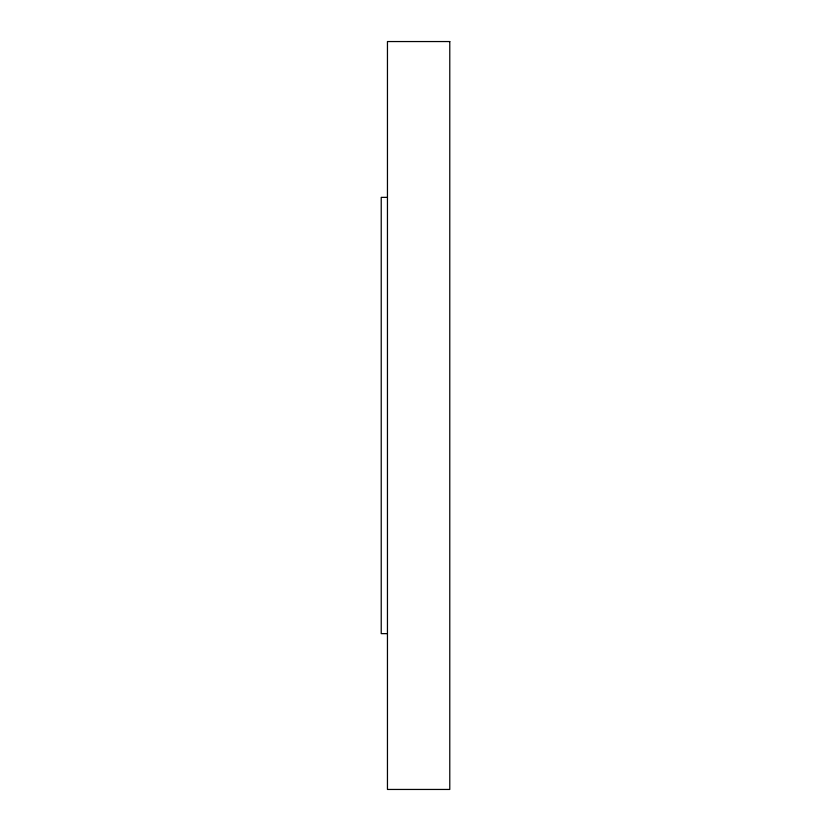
<?xml version="1.0" encoding="UTF-8"?>
<svg xmlns="http://www.w3.org/2000/svg" width="831" height="831" viewBox="0 0 831 831"><rect width="100%" height="100%" fill="white"/><g stroke="black" fill="none" stroke-linecap="round" stroke-linejoin="round"><path stroke-width="1.25" d="M387.454 197.363L381.221 197.363L381.221 633.638L387.454 633.638M449.779 41.55L387.454 41.55L387.454 789.45L449.779 789.45L449.779 41.55"/></g></svg>
